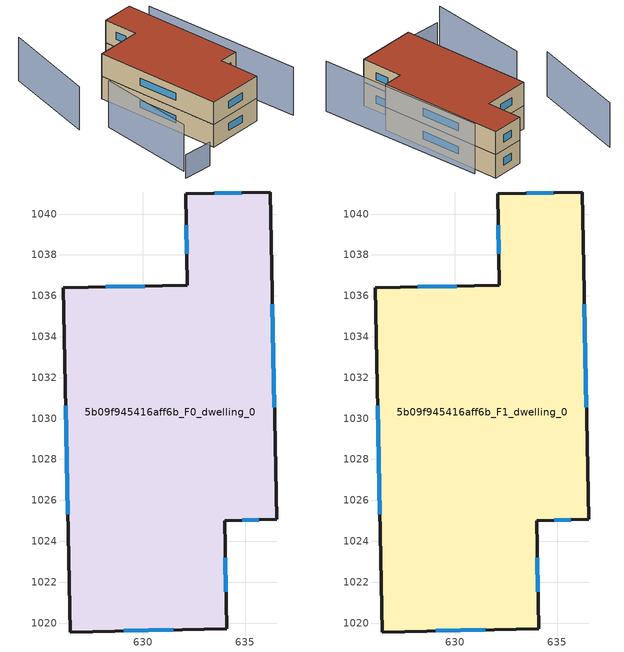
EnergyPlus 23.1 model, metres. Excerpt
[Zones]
5b09f945416aff6b_F0_dwelling_0
 floor ground (EU_floor_Construction): 636.23,1041.08 636.54,1025.06 633.99,1025.01 634.1,1019.71 626.45,1019.56 626.12,1036.4 632.18,1036.52 632.09,1041 z0
 wall outside (EU_wall_Construction): 636.54,1025.06 636.23,1041.08 632.09,1041 632.18,1036.52 626.12,1036.4 626.45,1019.56 634.1,1019.71 633.99,1025.01 636.54,1025.06 z0:3
 window (EU_Window_Construction): 636.43,1030.55 636.34,1035.6 / 634.87,1025.03 635.67,1025.05 / 634.06,1021.53 634.03,1023.2 / 629.07,1019.61 631.48,1019.66 / 626.23,1030.64 626.33,1025.33 / 630.1,1036.48 628.19,1036.44 / 632.12,1039.47 632.15,1038.06 / 634.81,1041.05 633.51,1041.03 z1.03:1.97
5b09f945416aff6b_F1_dwelling_0
 floor to 5b09f945416aff6b_F0_dwelling_0 (EU_floor_Construction): 636.23,1041.08 636.54,1025.06 633.99,1025.01 634.1,1019.71 626.45,1019.56 626.12,1036.4 632.18,1036.52 632.09,1041 z3
 wall outside (EU_wall_Construction): 636.54,1025.06 636.23,1041.08 632.09,1041 632.18,1036.52 626.12,1036.4 626.45,1019.56 634.1,1019.71 633.99,1025.01 636.54,1025.06 z3:6
 window (EU_Window_Construction): 636.43,1030.55 636.34,1035.6 / 634.87,1025.03 635.67,1025.05 / 634.06,1021.53 634.03,1023.2 / 629.07,1019.61 631.48,1019.66 / 626.23,1030.64 626.33,1025.33 / 630.1,1036.48 628.19,1036.44 / 632.12,1039.47 632.15,1038.06 / 634.81,1041.05 633.51,1041.03 z4.03:4.97
 roof outside (EU_roof_Construction): 634.1,1019.71 633.99,1025.01 636.54,1025.06 636.23,1041.08 632.09,1041 632.18,1036.52 626.12,1036.4 626.45,1019.56 z6
shading: 619.12,1017.42 623.01,1017.21 z0:3.1; 621.85,1031.59 620.1,1018.66 z0:6.2; 637.78,1017.32 637.1,1038.74 z0:6.5; 622.83,1046.26 619.14,1033.76 z0:5.8
[Building]
EU S2 Campaign: North Axis=0; Terrain=City; Solar Distribution=FullExterior
[Site:Location]
Cape.Town.Intl.AP: Latitude=-33.965; Longitude=18.602; Time Zone=2; Elevation=46
[SizingPeriod:WeatherFileDays]
AnnualSizingPeriod: Begin Month=1; Begin Day of Month=1; End Month=12; End Day of Month=31; Day of Week for Start Day=Monday; Use Weather File Daylight Saving Period=No; Use Weather File Rain and Snow Indicators=No
[MATERIAL]
EU_InternalMass_Material: Roughness=MediumRough; Thickness=0.1; Conductivity=1; Density=1800; Specific Heat=900; Thermal Absorptance=0.9; Solar Absorptance=0.7; Visible Absorptance=0.7
[MATERIAL:NOMASS] Roughness=MediumRough; Thermal Absorptance=0.9; Solar Absorptance=0.7; Visible Absorptance=0.7
Name | Thermal Resistance
EU_wall_NoMass | 0.493876
EU_roof_NoMass | 0.449382
EU_floor_NoMass | 1.25
[WINDOWMATERIAL:SIMPLEGLAZINGSYSTEM]
EU_Window_SimpleGlazing: UFactor=4.4; Solar Heat Gain Coefficient=0.85; Visible Transmittance=0.85
[CONSTRUCTION]
EU_wall_Construction: EU_wall_NoMass
EU_roof_Construction: EU_roof_NoMass
EU_floor_Construction: EU_floor_NoMass
EU_Window_Construction: EU_Window_SimpleGlazing
EU_InternalMass_Construction: EU_InternalMass_Material
[ZONE] Type=1; Multiplier=1; Ceiling Height=autocalculate; Floor Area=autocalculate; Part of Total Floor Area=Yes
Name | Volume
5b09f945416aff6b_F0_dwelling_0 | 530.6
5b09f945416aff6b_F1_dwelling_0 | 530.599
[INTERNALMASS] Construction=EU_InternalMass_Construction; Surface Area=176.866
Name | Zone or ZoneList
5b09f945416aff6b_F0_dwelling_0_EU_InternalMass | 5b09f945416aff6b_F0_dwelling_0
5b09f945416aff6b_F1_dwelling_0_EU_InternalMass | 5b09f945416aff6b_F1_dwelling_0
[OTHEREQUIPMENT] Fuel Type=Electricity; Design Level Calculation Method=Watts/Area; Power per Zone Floor Area=1; Fraction Latent=0; Fraction Radiant=0; Fraction Lost=0; Carbon Dioxide Generation Rate=0; EndUse Subcategory=EU_Step8_InternalGains
Name | Zone or ZoneList or Space or SpaceList | Schedule
EU_Step8_InternalGain_5b09f945416aff6b_F0_dwelling_0_f000 | 5b09f945416aff6b_F0_dwelling_0 | EU_Step8_GainSchedule_5b09f945416aff6b_F0_dwelling_0_f000
EU_Step8_InternalGain_5b09f945416aff6b_F1_dwelling_0_f000 | 5b09f945416aff6b_F1_dwelling_0 | EU_Step8_GainSchedule_5b09f945416aff6b_F1_dwelling_0_f000
[ZONEVENTILATION:DESIGNFLOWRATE] Schedule=EU_AlwaysOn; Design Flow Rate Calculation Method=AirChanges/Hour; Air Changes per Hour=0.64; Ventilation Type=Natural; Fan Pressure Rise=0; Fan Total Efficiency=1; Constant Term Coefficient=1; Temperature Term Coefficient=0; Velocity Term Coefficient=0; Velocity Squared Term Coefficient=0; Minimum Indoor Temperature=-100; Maximum Indoor Temperature=100; Delta Temperature=-100; Minimum Outdoor Temperature=-100; Maximum Outdoor Temperature=100; Maximum Wind Speed=40
Name | Zone or ZoneList or Space or SpaceList
EU_ConstantAir_5b09f945416aff6b_F0_dwelling_0 | 5b09f945416aff6b_F0_dwelling_0
EU_ConstantAir_5b09f945416aff6b_F1_dwelling_0 | 5b09f945416aff6b_F1_dwelling_0
[HVACTEMPLATE:THERMOSTAT] Constant Heating Setpoint=20; Constant Cooling Setpoint=50
EU_HeatOnly_5b09f945416aff6b_F0_dwelling_0; EU_HeatOnly_5b09f945416aff6b_F1_dwelling_0
[HVACTEMPLATE:ZONE:IDEALLOADSAIRSYSTEM] System Availability Schedule=EU_AlwaysOn; Maximum Heating Supply Air Temperature=50; Minimum Cooling Supply Air Temperature=13; Maximum Heating Supply Air Humidity Ratio=0.0156; Minimum Cooling Supply Air Humidity Ratio=0.0077; Heating Limit=NoLimit; Cooling Limit=NoLimit; Heating Availability Schedule=EU_AlwaysOn; Cooling Availability Schedule=EU_CoolingOff; Dehumidification Control Type=ConstantSensibleHeatRatio; Cooling Sensible Heat Ratio=0.7; Dehumidification Setpoint=60; Humidification Control Type=None; Humidification Setpoint=30; Outdoor Air Method=None; Outdoor Air Flow Rate per Person=0.00944; Outdoor Air Flow Rate per Zone Floor Area=0; Outdoor Air Flow Rate per Zone=0; Demand Controlled Ventilation Type=None; Outdoor Air Economizer Type=NoEconomizer; Heat Recovery Type=None; Sensible Heat Recovery Effectiveness=0.7; Latent Heat Recovery Effectiveness=0.65
Name | Template Thermostat
5b09f945416aff6b_F0_dwelling_0 | EU_HeatOnly_5b09f945416aff6b_F0_dwelling_0
5b09f945416aff6b_F1_dwelling_0 | EU_HeatOnly_5b09f945416aff6b_F1_dwelling_0
[SIZING:ZONE] Zone Cooling Design Supply Air Temperature Input Method=SupplyAirTemperature; Zone Cooling Design Supply Air Temperature=13; Zone Heating Design Supply Air Temperature Input Method=SupplyAirTemperature; Zone Heating Design Supply Air Temperature=50; Zone Cooling Design Supply Air Humidity Ratio=0.008; Zone Heating Design Supply Air Humidity Ratio=0.008; Cooling Design Air Flow Method=DesignDay; Cooling Design Air Flow Rate=0; Cooling Minimum Air Flow per Zone Floor Area=0.000762; Cooling Minimum Air Flow=0; Cooling Minimum Air Flow Fraction=0.2; Heating Design Air Flow Method=DesignDay; Heating Design Air Flow Rate=0; Heating Maximum Air Flow per Zone Floor Area=0.002032; Heating Maximum Air Flow=0.141576; Heating Maximum Air Flow Fraction=0.3; Account for Dedicated Outdoor Air System=No; Dedicated Outdoor Air System Control Strategy=NeutralSupplyAir; Dedicated Outdoor Air Low Setpoint Temperature for Design=autosize; Dedicated Outdoor Air High Setpoint Temperature for Design=autosize; Zone Load Sizing Method=Sensible Load Only No Latent Load; Zone Latent Cooling Design Supply Air Humidity Ratio Input Method=HumidityRatioDifference; Zone Cooling Design Supply Air Humidity Ratio Difference=0.005; Zone Latent Heating Design Supply Air Humidity Ratio Input Method=HumidityRatioDifference; Zone Humidification Design Supply Air Humidity Ratio Difference=0.005
5b09f945416aff6b_F0_dwelling_0; 5b09f945416aff6b_F1_dwelling_0
[SCHEDULE:CONSTANT]
Name | Hourly Value
EU_AlwaysOn | 1
EU_CoolingOff | 0
[SCHEDULE:FILE] Column Number=1; Rows to Skip at Top=0; Number of Hours of Data=8760; Column Separator=Comma; Interpolate to Timestep=No; Minutes per Item=60; Adjust Schedule for Daylight Savings=Yes
Name | File
EU_Step8_GainSchedule_5b09f945416aff6b_F0_dwelling_0_f000 | ../../schedules/5b09f945416aff6b/5b09f945416aff6b_F0_dwelling_0_f000_gain.csv
EU_Step8_GainSchedule_5b09f945416aff6b_F1_dwelling_0_f000 | ../../schedules/5b09f945416aff6b/5b09f945416aff6b_F1_dwelling_0_f000_gain.csv
